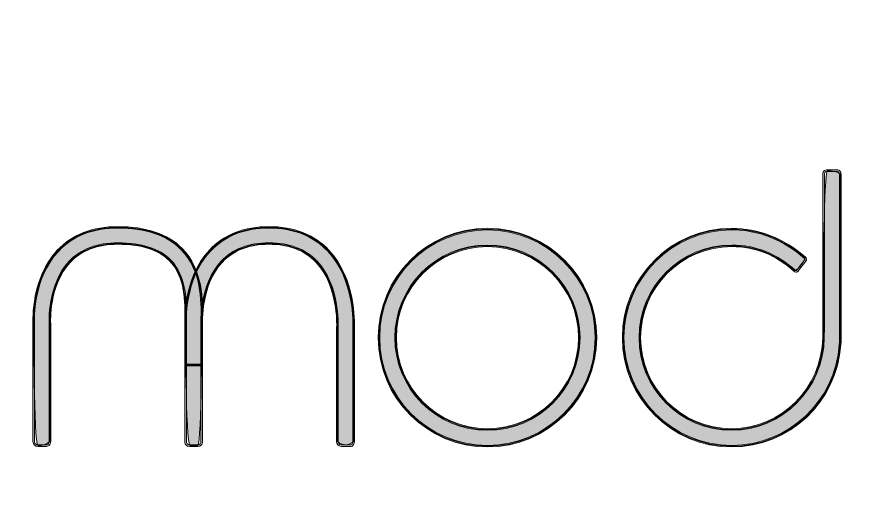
# Model space of a CAD drawing. Header units: inches. Extents: x 0.54 to 10.46, y 0.74 to 7.76.
# Drawn here: x 8.443 to 9.192, y 1.166 to 1.594 of the extents above; entities that cross this region are included whole.
import ezdxf

# ---------------------------------------------------------------- set-up
doc = ezdxf.new("R2010")
doc.units = ezdxf.units.IN
doc.header["$MEASUREMENT"] = 0
doc.layers.add('BG', color=7, linetype='Continuous')

# ---------------------------------------------------------------- blocks, each defined once
blk = doc.blocks.new('block 3')
at = {"layer": 'BG', "true_color": 0xffffff}
h = blk.add_hatch(color=7, dxfattribs=at)
h.dxf.hatch_style = 2
edge = h.paths.add_edge_path()
edge.add_spline(control_points=[(10.29599, 0.90612), (10.29599, 0.90612), (0.87112, 0.90612), (0.87112, 0.90612), (0.87016, 0.90612), (0.86938, 0.90689), (0.86938, 0.90785), (0.86938, 0.90785), (0.86938, 7.59215), (0.86938, 7.59215), (0.86938, 7.59311), (0.87016, 7.59389), (0.87112, 7.59389), (0.87112, 7.59389), (10.29599, 7.59389), (10.29599, 7.59389), (10.29696, 7.59389), (10.29773, 7.59311), (10.29773, 7.59215), (10.29773, 7.59215), (10.29773, 0.90785), (10.29773, 0.90785), (10.29773, 0.90689), (10.29696, 0.90612), (10.29599, 0.90612)], knot_values=[0, 0, 0, 0, 1, 1, 1, 2, 2, 2, 3, 3, 3, 4, 4, 4, 5, 5, 5, 6, 6, 6, 7, 7, 7, 8, 8, 8, 8], degree=3, periodic=1)
h.paths.add_polyline_path([(0.87286, 0.90959), (10.29426, 0.90959), (10.29426, 7.59042), (0.87286, 7.59042)])
at = {"layer": 'BG', "lineweight": 0}
blk.add_open_spline([(10.29599, 0.90612), (10.29599, 0.90612), (0.87112, 0.90612), (0.87112, 0.90612), (0.87016, 0.90612), (0.86938, 0.90689), (0.86938, 0.90785), (0.86938, 0.90785), (0.86938, 7.59215), (0.86938, 7.59215), (0.86938, 7.59311), (0.87016, 7.59389), (0.87112, 7.59389), (0.87112, 7.59389), (10.29599, 7.59389), (10.29599, 7.59389), (10.29696, 7.59389), (10.29773, 7.59311), (10.29773, 7.59215), (10.29773, 7.59215), (10.29773, 0.90785), (10.29773, 0.90785), (10.29773, 0.90689), (10.29696, 0.90612), (10.29599, 0.90612)], degree=3, knots=[0, 0, 0, 0, 1, 1, 1, 2, 2, 2, 3, 3, 3, 4, 4, 4, 5, 5, 5, 6, 6, 6, 7, 7, 7, 8, 8, 8, 8], dxfattribs=at)
blk = doc.blocks.new('block 2')
at = {"layer": 'BG'}
blk.add_blockref('block 3', (0, 0), dxfattribs=at)
blk = doc.blocks.new('block 69')
at = {"layer": 'BG', "true_color": 0xffffff}
h = blk.add_hatch(color=7, dxfattribs=at)
h.dxf.hatch_style = 2
edge = h.paths.add_edge_path()
edge.add_spline(control_points=[(10.46309, 0.739), (10.46309, 0.739), (0.53691, 0.739), (0.53691, 0.739), (0.53595, 0.739), (0.53517, 0.73978), (0.53517, 0.74074), (0.53517, 0.74074), (0.53517, 7.75926), (0.53517, 7.75926), (0.53517, 7.76022), (0.53595, 7.761), (0.53691, 7.761), (0.53691, 7.761), (10.46309, 7.761), (10.46309, 7.761), (10.46406, 7.761), (10.46483, 7.76022), (10.46483, 7.75926), (10.46483, 7.75926), (10.46483, 0.74074), (10.46483, 0.74074), (10.46483, 0.73978), (10.46406, 0.739), (10.46309, 0.739)], knot_values=[0, 0, 0, 0, 1, 1, 1, 2, 2, 2, 3, 3, 3, 4, 4, 4, 5, 5, 5, 6, 6, 6, 7, 7, 7, 8, 8, 8, 8], degree=3, periodic=1)
h.paths.add_polyline_path([(0.53864, 0.74248), (10.46136, 0.74248), (10.46136, 7.75752), (0.53864, 7.75752)])
at = {"layer": 'BG', "lineweight": 0}
blk.add_open_spline([(10.46309, 0.739), (10.46309, 0.739), (0.53691, 0.739), (0.53691, 0.739), (0.53595, 0.739), (0.53517, 0.73978), (0.53517, 0.74074), (0.53517, 0.74074), (0.53517, 7.75926), (0.53517, 7.75926), (0.53517, 7.76022), (0.53595, 7.761), (0.53691, 7.761), (0.53691, 7.761), (10.46309, 7.761), (10.46309, 7.761), (10.46406, 7.761), (10.46483, 7.76022), (10.46483, 7.75926), (10.46483, 7.75926), (10.46483, 0.74074), (10.46483, 0.74074), (10.46483, 0.73978), (10.46406, 0.739), (10.46309, 0.739)], degree=3, knots=[0, 0, 0, 0, 1, 1, 1, 2, 2, 2, 3, 3, 3, 4, 4, 4, 5, 5, 5, 6, 6, 6, 7, 7, 7, 8, 8, 8, 8], dxfattribs=at)
blk = doc.blocks.new('block 68')
at = {"layer": 'BG'}
blk.add_blockref('block 69', (0, 0), dxfattribs=at)
blk = doc.blocks.new('block 72')
at = {"layer": 'BG', "true_color": 0xffffff}
h = blk.add_hatch(color=7, dxfattribs=at)
h.dxf.hatch_style = 2
edge = h.paths.add_edge_path()
edge.add_spline(control_points=[(8.7369, 1.21458), (8.73661, 1.21458), (8.73642, 1.2146), (8.7364, 1.2146), (8.7364, 1.2146), (8.7293, 1.2146), (8.7293, 1.2146), (8.7262, 1.2146), (8.72519, 1.2174), (8.7251, 1.21888), (8.7251, 1.21888), (8.72511, 1.32063), (8.72511, 1.32063), (8.72517, 1.32213), (8.7264, 1.35672), (8.70679, 1.37738), (8.69686, 1.38783), (8.68292, 1.39315), (8.66535, 1.39315), (8.64783, 1.39315), (8.63399, 1.38786), (8.6242, 1.37742), (8.60537, 1.35732), (8.60645, 1.32447), (8.60664, 1.32078), (8.60664, 1.32078), (8.60665, 1.32025), (8.60665, 1.32025), (8.60665, 1.32025), (8.60665, 1.28667), (8.60665, 1.28667), (8.60665, 1.28629), (8.60634, 1.28597), (8.60596, 1.28597), (8.60596, 1.28597), (8.59169, 1.28597), (8.59169, 1.28597), (8.59131, 1.28597), (8.591, 1.28629), (8.591, 1.28667), (8.591, 1.28667), (8.591, 1.32002), (8.591, 1.32002), (8.59074, 1.32429), (8.58918, 1.36288), (8.61271, 1.38806), (8.62557, 1.40183), (8.64328, 1.4088), (8.66535, 1.4088), (8.68742, 1.4088), (8.7052, 1.40183), (8.71821, 1.38808), (8.74211, 1.36282), (8.74097, 1.32433), (8.74075, 1.32003), (8.74075, 1.32003), (8.74075, 1.21892), (8.74075, 1.21892), (8.74075, 1.21737), (8.7403, 1.21619), (8.73942, 1.21544), (8.73857, 1.2147), (8.73751, 1.21458), (8.7369, 1.21458)], knot_values=[0, 0, 0, 0, 1, 1, 1, 2, 2, 2, 3, 3, 3, 4, 4, 4, 5, 5, 5, 6, 6, 6, 7, 7, 7, 8, 8, 8, 9, 9, 9, 10, 10, 10, 11, 11, 11, 12, 12, 12, 13, 13, 13, 14, 14, 14, 15, 15, 15, 16, 16, 16, 17, 17, 17, 18, 18, 18, 19, 19, 19, 20, 20, 20, 21, 21, 21, 21], degree=3, periodic=1)
edge = h.paths.add_edge_path()
edge.add_spline(control_points=[(8.66535, 1.39453), (8.68331, 1.39453), (8.69759, 1.38908), (8.70779, 1.37833), (8.7278, 1.35726), (8.72656, 1.32209), (8.72649, 1.32061), (8.72649, 1.32061), (8.72648, 1.21892), (8.72648, 1.21892), (8.72651, 1.21866), (8.72677, 1.21599), (8.7293, 1.21599), (8.7293, 1.21599), (8.7365, 1.21599), (8.7365, 1.21599), (8.73661, 1.216), (8.73774, 1.21582), (8.73853, 1.2165), (8.73908, 1.21698), (8.73937, 1.21779), (8.73937, 1.21892), (8.73937, 1.21892), (8.73937, 1.32006), (8.73937, 1.32006), (8.73945, 1.32178), (8.74112, 1.36186), (8.7172, 1.38713), (8.70447, 1.40058), (8.68701, 1.40742), (8.66535, 1.40742), (8.64368, 1.40742), (8.6263, 1.40058), (8.61372, 1.38712), (8.59059, 1.36235), (8.59214, 1.32432), (8.59238, 1.32006), (8.59238, 1.32006), (8.59238, 1.28736), (8.59238, 1.28736), (8.59238, 1.28736), (8.60527, 1.28736), (8.60527, 1.28736), (8.60527, 1.28736), (8.60525, 1.3207), (8.60525, 1.3207), (8.60506, 1.32445), (8.60396, 1.35786), (8.6232, 1.37837), (8.63325, 1.3891), (8.64743, 1.39453), (8.66535, 1.39453)], knot_values=[0, 0, 0, 0, 1, 1, 1, 2, 2, 2, 3, 3, 3, 4, 4, 4, 5, 5, 5, 6, 6, 6, 7, 7, 7, 8, 8, 8, 9, 9, 9, 10, 10, 10, 11, 11, 11, 12, 12, 12, 13, 13, 13, 14, 14, 14, 15, 15, 15, 16, 16, 16, 17, 17, 17, 17], degree=3, periodic=1)
at = {"layer": 'BG', "lineweight": 0}
for points, knots in [([(8.7369, 1.21458), (8.73661, 1.21458), (8.73642, 1.2146), (8.7364, 1.2146), (8.7364, 1.2146), (8.7293, 1.2146), (8.7293, 1.2146), (8.7262, 1.2146), (8.72519, 1.2174), (8.7251, 1.21888), (8.7251, 1.21888), (8.72511, 1.32063), (8.72511, 1.32063), (8.72517, 1.32213), (8.7264, 1.35672), (8.70679, 1.37738), (8.69686, 1.38783), (8.68292, 1.39315), (8.66535, 1.39315), (8.64783, 1.39315), (8.63399, 1.38786), (8.6242, 1.37742), (8.60537, 1.35732), (8.60645, 1.32447), (8.60664, 1.32078), (8.60664, 1.32078), (8.60665, 1.32025), (8.60665, 1.32025), (8.60665, 1.32025), (8.60665, 1.28667), (8.60665, 1.28667), (8.60665, 1.28629), (8.60634, 1.28597), (8.60596, 1.28597), (8.60596, 1.28597), (8.59169, 1.28597), (8.59169, 1.28597), (8.59131, 1.28597), (8.591, 1.28629), (8.591, 1.28667), (8.591, 1.28667), (8.591, 1.32002), (8.591, 1.32002), (8.59074, 1.32429), (8.58918, 1.36288), (8.61271, 1.38806), (8.62557, 1.40183), (8.64328, 1.4088), (8.66535, 1.4088), (8.68742, 1.4088), (8.7052, 1.40183), (8.71821, 1.38808), (8.74211, 1.36282), (8.74097, 1.32433), (8.74075, 1.32003), (8.74075, 1.32003), (8.74075, 1.21892), (8.74075, 1.21892), (8.74075, 1.21737), (8.7403, 1.21619), (8.73942, 1.21544), (8.73857, 1.2147), (8.73751, 1.21458), (8.7369, 1.21458)], [0, 0, 0, 0, 1, 1, 1, 2, 2, 2, 3, 3, 3, 4, 4, 4, 5, 5, 5, 6, 6, 6, 7, 7, 7, 8, 8, 8, 9, 9, 9, 10, 10, 10, 11, 11, 11, 12, 12, 12, 13, 13, 13, 14, 14, 14, 15, 15, 15, 16, 16, 16, 17, 17, 17, 18, 18, 18, 19, 19, 19, 20, 20, 20, 21, 21, 21, 21]), ([(8.66535, 1.39453), (8.68331, 1.39453), (8.69759, 1.38908), (8.70779, 1.37833), (8.7278, 1.35726), (8.72656, 1.32209), (8.72649, 1.32061), (8.72649, 1.32061), (8.72648, 1.21892), (8.72648, 1.21892), (8.72651, 1.21866), (8.72677, 1.21599), (8.7293, 1.21599), (8.7293, 1.21599), (8.7365, 1.21599), (8.7365, 1.21599), (8.73661, 1.216), (8.73774, 1.21582), (8.73853, 1.2165), (8.73908, 1.21698), (8.73937, 1.21779), (8.73937, 1.21892), (8.73937, 1.21892), (8.73937, 1.32006), (8.73937, 1.32006), (8.73945, 1.32178), (8.74112, 1.36186), (8.7172, 1.38713), (8.70447, 1.40058), (8.68701, 1.40742), (8.66535, 1.40742), (8.64368, 1.40742), (8.6263, 1.40058), (8.61372, 1.38712), (8.59059, 1.36235), (8.59214, 1.32432), (8.59238, 1.32006), (8.59238, 1.32006), (8.59238, 1.28736), (8.59238, 1.28736), (8.59238, 1.28736), (8.60527, 1.28736), (8.60527, 1.28736), (8.60527, 1.28736), (8.60525, 1.3207), (8.60525, 1.3207), (8.60506, 1.32445), (8.60396, 1.35786), (8.6232, 1.37837), (8.63325, 1.3891), (8.64743, 1.39453), (8.66535, 1.39453)], [0, 0, 0, 0, 1, 1, 1, 2, 2, 2, 3, 3, 3, 4, 4, 4, 5, 5, 5, 6, 6, 6, 7, 7, 7, 8, 8, 8, 9, 9, 9, 10, 10, 10, 11, 11, 11, 12, 12, 12, 13, 13, 13, 14, 14, 14, 15, 15, 15, 16, 16, 16, 17, 17, 17, 17])]:
    blk.add_open_spline(points, degree=3, knots=knots, dxfattribs=at)
blk = doc.blocks.new('block 71')
at = {"layer": 'BG'}
blk.add_blockref('block 72', (0, 0), dxfattribs=at)
blk = doc.blocks.new('block 74')
at = {"layer": 'BG', "true_color": 0xffffff}
h = blk.add_hatch(color=7, dxfattribs=at)
h.dxf.hatch_style = 2
edge = h.paths.add_edge_path()
edge.add_spline(control_points=[(8.74006, 1.21892), (8.74006, 1.21892), (8.74006, 1.32005), (8.74006, 1.32005), (8.74023, 1.32368), (8.74143, 1.36253), (8.71771, 1.3876), (8.70483, 1.4012), (8.68722, 1.40811), (8.66536, 1.40811), (8.64348, 1.40811), (8.62594, 1.4012), (8.61321, 1.38759), (8.58987, 1.36259), (8.59146, 1.32392), (8.59169, 1.32001), (8.59169, 1.32001), (8.59169, 1.28666), (8.59169, 1.28666), (8.59169, 1.28666), (8.60596, 1.28666), (8.60596, 1.28666), (8.60596, 1.28666), (8.60596, 1.32023), (8.60596, 1.32023), (8.60592, 1.32106), (8.60384, 1.3567), (8.6237, 1.37789), (8.63361, 1.38848), (8.64762, 1.39384), (8.66536, 1.39384), (8.68311, 1.39384), (8.69722, 1.38845), (8.70729, 1.37785), (8.72744, 1.35662), (8.72582, 1.32097), (8.7258, 1.32062), (8.7258, 1.32062), (8.72579, 1.21892), (8.72579, 1.21892), (8.72931, 1.2153), (8.7365, 1.2153), (8.74006, 1.21892)], knot_values=[0, 0, 0, 0, 1, 1, 1, 2, 2, 2, 3, 3, 3, 4, 4, 4, 5, 5, 5, 6, 6, 6, 7, 7, 7, 8, 8, 8, 9, 9, 9, 10, 10, 10, 11, 11, 11, 12, 12, 12, 13, 13, 13, 14, 14, 14, 14], degree=3, periodic=1)
at = {"layer": 'BG', "lineweight": 0}
blk.add_open_spline([(8.74006, 1.21892), (8.74006, 1.21892), (8.74006, 1.32005), (8.74006, 1.32005), (8.74023, 1.32368), (8.74143, 1.36253), (8.71771, 1.3876), (8.70483, 1.4012), (8.68722, 1.40811), (8.66536, 1.40811), (8.64348, 1.40811), (8.62594, 1.4012), (8.61321, 1.38759), (8.58987, 1.36259), (8.59146, 1.32392), (8.59169, 1.32001), (8.59169, 1.32001), (8.59169, 1.28666), (8.59169, 1.28666), (8.59169, 1.28666), (8.60596, 1.28666), (8.60596, 1.28666), (8.60596, 1.28666), (8.60596, 1.32023), (8.60596, 1.32023), (8.60592, 1.32106), (8.60384, 1.3567), (8.6237, 1.37789), (8.63361, 1.38848), (8.64762, 1.39384), (8.66536, 1.39384), (8.68311, 1.39384), (8.69722, 1.38845), (8.70729, 1.37785), (8.72744, 1.35662), (8.72582, 1.32097), (8.7258, 1.32062), (8.7258, 1.32062), (8.72579, 1.21892), (8.72579, 1.21892), (8.72931, 1.2153), (8.7365, 1.2153), (8.74006, 1.21892)], degree=3, knots=[0, 0, 0, 0, 1, 1, 1, 2, 2, 2, 3, 3, 3, 4, 4, 4, 5, 5, 5, 6, 6, 6, 7, 7, 7, 8, 8, 8, 9, 9, 9, 10, 10, 10, 11, 11, 11, 12, 12, 12, 13, 13, 13, 14, 14, 14, 14], dxfattribs=at)
blk = doc.blocks.new('block 73')
at = {"layer": 'BG'}
blk.add_blockref('block 74', (0, 0), dxfattribs=at)
blk = doc.blocks.new('block 76')
at = {"layer": 'BG', "true_color": 0xffffff}
h = blk.add_hatch(color=7, dxfattribs=at)
h.dxf.hatch_style = 2
edge = h.paths.add_edge_path()
edge.add_spline(control_points=[(8.85829, 1.21418), (8.80504, 1.21418), (8.76173, 1.25749), (8.76173, 1.31074), (8.76173, 1.36399), (8.80504, 1.4073), (8.85829, 1.4073), (8.91154, 1.4073), (8.95485, 1.36399), (8.95485, 1.31074), (8.95485, 1.25749), (8.91154, 1.21418), (8.85829, 1.21418)], knot_values=[0, 0, 0, 0, 1, 1, 1, 2, 2, 2, 3, 3, 3, 4, 4, 4, 4], degree=3, periodic=1)
edge = h.paths.add_edge_path()
edge.add_spline(control_points=[(8.85829, 1.40591), (8.80581, 1.40591), (8.76312, 1.36322), (8.76312, 1.31074), (8.76312, 1.25826), (8.80581, 1.21557), (8.85829, 1.21557), (8.91077, 1.21557), (8.95346, 1.25826), (8.95346, 1.31074), (8.95346, 1.36322), (8.91077, 1.40591), (8.85829, 1.40591)], knot_values=[0, 0, 0, 0, 1, 1, 1, 2, 2, 2, 3, 3, 3, 4, 4, 4, 4], degree=3, periodic=1)
at = {"layer": 'BG', "lineweight": 0}
for points in [[(8.85829, 1.21418), (8.80504, 1.21418), (8.76173, 1.25749), (8.76173, 1.31074), (8.76173, 1.36399), (8.80504, 1.4073), (8.85829, 1.4073), (8.91154, 1.4073), (8.95485, 1.36399), (8.95485, 1.31074), (8.95485, 1.25749), (8.91154, 1.21418), (8.85829, 1.21418)], [(8.85829, 1.40591), (8.80581, 1.40591), (8.76312, 1.36322), (8.76312, 1.31074), (8.76312, 1.25826), (8.80581, 1.21557), (8.85829, 1.21557), (8.91077, 1.21557), (8.95346, 1.25826), (8.95346, 1.31074), (8.95346, 1.36322), (8.91077, 1.40591), (8.85829, 1.40591)]]:
    blk.add_open_spline(points, degree=3, knots=[0, 0, 0, 0, 1, 1, 1, 2, 2, 2, 3, 3, 3, 4, 4, 4, 4], dxfattribs=at)
blk = doc.blocks.new('block 75')
at = {"layer": 'BG'}
blk.add_blockref('block 76', (0, 0), dxfattribs=at)
blk = doc.blocks.new('block 78')
at = {"layer": 'BG', "true_color": 0xffffff}
h = blk.add_hatch(color=7, dxfattribs=at)
h.dxf.hatch_style = 2
edge = h.paths.add_edge_path()
edge.add_spline(control_points=[(8.85829, 1.22893), (8.81318, 1.22893), (8.77649, 1.26563), (8.77649, 1.31074), (8.77649, 1.35585), (8.81318, 1.39254), (8.85829, 1.39254), (8.9034, 1.39254), (8.9401, 1.35585), (8.9401, 1.31074), (8.9401, 1.26563), (8.9034, 1.22893), (8.85829, 1.22893)], knot_values=[0, 0, 0, 0, 1, 1, 1, 2, 2, 2, 3, 3, 3, 4, 4, 4, 4], degree=3, periodic=1)
edge = h.paths.add_edge_path()
edge.add_spline(control_points=[(8.85829, 1.39116), (8.81395, 1.39116), (8.77787, 1.35508), (8.77787, 1.31074), (8.77787, 1.26639), (8.81395, 1.23031), (8.85829, 1.23031), (8.90264, 1.23031), (8.93872, 1.26639), (8.93872, 1.31074), (8.93872, 1.35508), (8.90264, 1.39116), (8.85829, 1.39116)], knot_values=[0, 0, 0, 0, 1, 1, 1, 2, 2, 2, 3, 3, 3, 4, 4, 4, 4], degree=3, periodic=1)
at = {"layer": 'BG', "lineweight": 0}
for points in [[(8.85829, 1.22893), (8.81318, 1.22893), (8.77649, 1.26563), (8.77649, 1.31074), (8.77649, 1.35585), (8.81318, 1.39254), (8.85829, 1.39254), (8.9034, 1.39254), (8.9401, 1.35585), (8.9401, 1.31074), (8.9401, 1.26563), (8.9034, 1.22893), (8.85829, 1.22893)], [(8.85829, 1.39116), (8.81395, 1.39116), (8.77787, 1.35508), (8.77787, 1.31074), (8.77787, 1.26639), (8.81395, 1.23031), (8.85829, 1.23031), (8.90264, 1.23031), (8.93872, 1.26639), (8.93872, 1.31074), (8.93872, 1.35508), (8.90264, 1.39116), (8.85829, 1.39116)]]:
    blk.add_open_spline(points, degree=3, knots=[0, 0, 0, 0, 1, 1, 1, 2, 2, 2, 3, 3, 3, 4, 4, 4, 4], dxfattribs=at)
blk = doc.blocks.new('block 77')
at = {"layer": 'BG'}
blk.add_blockref('block 78', (0, 0), dxfattribs=at)
blk = doc.blocks.new('block 80')
at = {"layer": 'BG', "true_color": 0xffffff}
h = blk.add_hatch(color=7, dxfattribs=at)
h.dxf.hatch_style = 2
edge = h.paths.add_edge_path()
edge.add_spline(control_points=[(8.85829, 1.4066), (8.80543, 1.4066), (8.76243, 1.36359), (8.76243, 1.31074), (8.76243, 1.25788), (8.80543, 1.21487), (8.85829, 1.21487), (8.91115, 1.21487), (8.95416, 1.25788), (8.95416, 1.31074), (8.95416, 1.36359), (8.91115, 1.4066), (8.85829, 1.4066)], knot_values=[0, 0, 0, 0, 1, 1, 1, 2, 2, 2, 3, 3, 3, 4, 4, 4, 4], degree=3, periodic=1)
edge = h.paths.add_edge_path()
edge.add_spline(control_points=[(8.85829, 1.22962), (8.81356, 1.22962), (8.77718, 1.26601), (8.77718, 1.31074), (8.77718, 1.35547), (8.81356, 1.39185), (8.85829, 1.39185), (8.90302, 1.39185), (8.93941, 1.35547), (8.93941, 1.31074), (8.93941, 1.26601), (8.90302, 1.22962), (8.85829, 1.22962)], knot_values=[0, 0, 0, 0, 1, 1, 1, 2, 2, 2, 3, 3, 3, 4, 4, 4, 4], degree=3, periodic=1)
at = {"layer": 'BG', "lineweight": 0}
for points in [[(8.85829, 1.4066), (8.80543, 1.4066), (8.76243, 1.36359), (8.76243, 1.31074), (8.76243, 1.25788), (8.80543, 1.21487), (8.85829, 1.21487), (8.91115, 1.21487), (8.95416, 1.25788), (8.95416, 1.31074), (8.95416, 1.36359), (8.91115, 1.4066), (8.85829, 1.4066)], [(8.85829, 1.22962), (8.81356, 1.22962), (8.77718, 1.26601), (8.77718, 1.31074), (8.77718, 1.35547), (8.81356, 1.39185), (8.85829, 1.39185), (8.90302, 1.39185), (8.93941, 1.35547), (8.93941, 1.31074), (8.93941, 1.26601), (8.90302, 1.22962), (8.85829, 1.22962)]]:
    blk.add_open_spline(points, degree=3, knots=[0, 0, 0, 0, 1, 1, 1, 2, 2, 2, 3, 3, 3, 4, 4, 4, 4], dxfattribs=at)
blk = doc.blocks.new('block 79')
at = {"layer": 'BG'}
blk.add_blockref('block 80', (0, 0), dxfattribs=at)
blk = doc.blocks.new('block 82')
at = {"layer": 'BG', "true_color": 0xffffff}
h = blk.add_hatch(color=7, dxfattribs=at)
h.dxf.hatch_style = 2
edge = h.paths.add_edge_path()
edge.add_spline(control_points=[(9.07399, 1.21418), (9.02074, 1.21418), (8.97743, 1.25749), (8.97743, 1.31074), (8.97743, 1.36399), (9.02074, 1.4073), (9.07399, 1.4073), (9.09763, 1.4073), (9.12021, 1.39847), (9.13927, 1.38174), (9.1394, 1.38164), (9.14006, 1.38107), (9.14018, 1.38013), (9.14025, 1.37947), (9.14003, 1.37881), (9.13953, 1.37818), (9.13725, 1.37536), (9.13238, 1.36929), (9.13238, 1.36929), (9.13184, 1.36862), (9.13125, 1.36847), (9.13082, 1.36849), (9.12981, 1.36849), (9.12904, 1.36929), (9.12895, 1.36939), (9.11403, 1.38341), (9.09448, 1.39116), (9.07399, 1.39116), (9.02964, 1.39116), (8.99356, 1.35508), (8.99356, 1.31074), (8.99356, 1.26639), (9.02964, 1.23031), (9.07399, 1.23031), (9.11776, 1.23031), (9.15382, 1.2664), (9.15441, 1.31075), (9.1547, 1.33343), (9.15458, 1.36118), (9.15458, 1.36147), (9.15458, 1.36147), (9.15453, 1.45489), (9.15453, 1.45489), (9.15453, 1.45489), (9.15453, 1.45489), (9.15453, 1.45489), (9.15451, 1.45489), (9.15434, 1.45649), (9.1554, 1.45769), (9.1561, 1.4585), (9.15719, 1.45891), (9.1586, 1.45891), (9.1586, 1.45891), (9.16673, 1.45891), (9.16673, 1.45891), (9.16672, 1.45889), (9.16835, 1.45904), (9.16946, 1.45801), (9.17018, 1.45736), (9.17055, 1.45642), (9.17055, 1.45522), (9.17055, 1.45522), (9.17055, 1.30692), (9.17055, 1.30692), (9.17055, 1.30692), (9.17033, 1.30454), (9.17033, 1.30454), (9.1671, 1.25388), (9.12478, 1.21418), (9.07399, 1.21418)], knot_values=[0, 0, 0, 0, 1, 1, 1, 2, 2, 2, 3, 3, 3, 4, 4, 4, 5, 5, 5, 6, 6, 6, 7, 7, 7, 8, 8, 8, 9, 9, 9, 10, 10, 10, 11, 11, 11, 12, 12, 12, 13, 13, 13, 14, 14, 14, 15, 15, 15, 16, 16, 16, 17, 17, 17, 18, 18, 18, 19, 19, 19, 20, 20, 20, 21, 21, 21, 22, 22, 22, 23, 23, 23, 23], degree=3, periodic=1)
edge = h.paths.add_edge_path()
edge.add_spline(control_points=[(9.07399, 1.40591), (9.02151, 1.40591), (8.97881, 1.36322), (8.97881, 1.31074), (8.97881, 1.25826), (9.02151, 1.21557), (9.07399, 1.21557), (9.12405, 1.21557), (9.16576, 1.2547), (9.16895, 1.30465), (9.16895, 1.30465), (9.16916, 1.30698), (9.16916, 1.30698), (9.16916, 1.30698), (9.16916, 1.45522), (9.16916, 1.45522), (9.16916, 1.45602), (9.16895, 1.45661), (9.16852, 1.45699), (9.16785, 1.45759), (9.16683, 1.45751), (9.1668, 1.45752), (9.1668, 1.45752), (9.1586, 1.45752), (9.1586, 1.45752), (9.15761, 1.45752), (9.15687, 1.45727), (9.15643, 1.45676), (9.15579, 1.45604), (9.15591, 1.45499), (9.15591, 1.45497), (9.15591, 1.45497), (9.15597, 1.36147), (9.15597, 1.36147), (9.15597, 1.3612), (9.15609, 1.33342), (9.15579, 1.31073), (9.15521, 1.26563), (9.1185, 1.22893), (9.07399, 1.22893), (9.02888, 1.22893), (8.99217, 1.26563), (8.99217, 1.31074), (8.99217, 1.35585), (9.02888, 1.39254), (9.07399, 1.39254), (9.09485, 1.39254), (9.11472, 1.38467), (9.12994, 1.37036), (9.13009, 1.37022), (9.13048, 1.36988), (9.13082, 1.36988), (9.13082, 1.36988), (9.13083, 1.36988), (9.13083, 1.36988), (9.1309, 1.36988), (9.13106, 1.36989), (9.13129, 1.37016), (9.13129, 1.37016), (9.13129, 1.37016), (9.13129, 1.37016), (9.13129, 1.37016), (9.13616, 1.37622), (9.13844, 1.37905), (9.13871, 1.37937), (9.13882, 1.37968), (9.13879, 1.37997), (9.13874, 1.38037), (9.1384, 1.38066), (9.1384, 1.38066), (9.13839, 1.38067), (9.13837, 1.38069), (9.13836, 1.3807), (9.11956, 1.39719), (9.0973, 1.40591), (9.07399, 1.40591)], knot_values=[0, 0, 0, 0, 1, 1, 1, 2, 2, 2, 3, 3, 3, 4, 4, 4, 5, 5, 5, 6, 6, 6, 7, 7, 7, 8, 8, 8, 9, 9, 9, 10, 10, 10, 11, 11, 11, 12, 12, 12, 13, 13, 13, 14, 14, 14, 15, 15, 15, 16, 16, 16, 17, 17, 17, 18, 18, 18, 19, 19, 19, 20, 20, 20, 21, 21, 21, 22, 22, 22, 23, 23, 23, 24, 24, 24, 25, 25, 25, 25], degree=3, periodic=1)
at = {"layer": 'BG', "lineweight": 0}
for points, knots in [([(9.07399, 1.21418), (9.02074, 1.21418), (8.97743, 1.25749), (8.97743, 1.31074), (8.97743, 1.36399), (9.02074, 1.4073), (9.07399, 1.4073), (9.09763, 1.4073), (9.12021, 1.39847), (9.13927, 1.38174), (9.1394, 1.38164), (9.14006, 1.38107), (9.14018, 1.38013), (9.14025, 1.37947), (9.14003, 1.37881), (9.13953, 1.37818), (9.13725, 1.37536), (9.13238, 1.36929), (9.13238, 1.36929), (9.13184, 1.36862), (9.13125, 1.36847), (9.13082, 1.36849), (9.12981, 1.36849), (9.12904, 1.36929), (9.12895, 1.36939), (9.11403, 1.38341), (9.09448, 1.39116), (9.07399, 1.39116), (9.02964, 1.39116), (8.99356, 1.35508), (8.99356, 1.31074), (8.99356, 1.26639), (9.02964, 1.23031), (9.07399, 1.23031), (9.11776, 1.23031), (9.15382, 1.2664), (9.15441, 1.31075), (9.1547, 1.33343), (9.15458, 1.36118), (9.15458, 1.36147), (9.15458, 1.36147), (9.15453, 1.45489), (9.15453, 1.45489), (9.15453, 1.45489), (9.15453, 1.45489), (9.15453, 1.45489), (9.15451, 1.45489), (9.15434, 1.45649), (9.1554, 1.45769), (9.1561, 1.4585), (9.15719, 1.45891), (9.1586, 1.45891), (9.1586, 1.45891), (9.16673, 1.45891), (9.16673, 1.45891), (9.16672, 1.45889), (9.16835, 1.45904), (9.16946, 1.45801), (9.17018, 1.45736), (9.17055, 1.45642), (9.17055, 1.45522), (9.17055, 1.45522), (9.17055, 1.30692), (9.17055, 1.30692), (9.17055, 1.30692), (9.17033, 1.30454), (9.17033, 1.30454), (9.1671, 1.25388), (9.12478, 1.21418), (9.07399, 1.21418)], [0, 0, 0, 0, 1, 1, 1, 2, 2, 2, 3, 3, 3, 4, 4, 4, 5, 5, 5, 6, 6, 6, 7, 7, 7, 8, 8, 8, 9, 9, 9, 10, 10, 10, 11, 11, 11, 12, 12, 12, 13, 13, 13, 14, 14, 14, 15, 15, 15, 16, 16, 16, 17, 17, 17, 18, 18, 18, 19, 19, 19, 20, 20, 20, 21, 21, 21, 22, 22, 22, 23, 23, 23, 23]), ([(9.07399, 1.40591), (9.02151, 1.40591), (8.97881, 1.36322), (8.97881, 1.31074), (8.97881, 1.25826), (9.02151, 1.21557), (9.07399, 1.21557), (9.12405, 1.21557), (9.16576, 1.2547), (9.16895, 1.30465), (9.16895, 1.30465), (9.16916, 1.30698), (9.16916, 1.30698), (9.16916, 1.30698), (9.16916, 1.45522), (9.16916, 1.45522), (9.16916, 1.45602), (9.16895, 1.45661), (9.16852, 1.45699), (9.16785, 1.45759), (9.16683, 1.45751), (9.1668, 1.45752), (9.1668, 1.45752), (9.1586, 1.45752), (9.1586, 1.45752), (9.15761, 1.45752), (9.15687, 1.45727), (9.15643, 1.45676), (9.15579, 1.45604), (9.15591, 1.45499), (9.15591, 1.45497), (9.15591, 1.45497), (9.15597, 1.36147), (9.15597, 1.36147), (9.15597, 1.3612), (9.15609, 1.33342), (9.15579, 1.31073), (9.15521, 1.26563), (9.1185, 1.22893), (9.07399, 1.22893), (9.02888, 1.22893), (8.99217, 1.26563), (8.99217, 1.31074), (8.99217, 1.35585), (9.02888, 1.39254), (9.07399, 1.39254), (9.09485, 1.39254), (9.11472, 1.38467), (9.12994, 1.37036), (9.13009, 1.37022), (9.13048, 1.36988), (9.13082, 1.36988), (9.13082, 1.36988), (9.13083, 1.36988), (9.13083, 1.36988), (9.1309, 1.36988), (9.13106, 1.36989), (9.13129, 1.37016), (9.13129, 1.37016), (9.13129, 1.37016), (9.13129, 1.37016), (9.13129, 1.37016), (9.13616, 1.37622), (9.13844, 1.37905), (9.13871, 1.37937), (9.13882, 1.37968), (9.13879, 1.37997), (9.13874, 1.38037), (9.1384, 1.38066), (9.1384, 1.38066), (9.13839, 1.38067), (9.13837, 1.38069), (9.13836, 1.3807), (9.11956, 1.39719), (9.0973, 1.40591), (9.07399, 1.40591)], [0, 0, 0, 0, 1, 1, 1, 2, 2, 2, 3, 3, 3, 4, 4, 4, 5, 5, 5, 6, 6, 6, 7, 7, 7, 8, 8, 8, 9, 9, 9, 10, 10, 10, 11, 11, 11, 12, 12, 12, 13, 13, 13, 14, 14, 14, 15, 15, 15, 16, 16, 16, 17, 17, 17, 18, 18, 18, 19, 19, 19, 20, 20, 20, 21, 21, 21, 22, 22, 22, 23, 23, 23, 24, 24, 24, 25, 25, 25, 25])]:
    blk.add_open_spline(points, degree=3, knots=knots, dxfattribs=at)
blk = doc.blocks.new('block 81')
at = {"layer": 'BG'}
blk.add_blockref('block 82', (0, 0), dxfattribs=at)
blk = doc.blocks.new('block 84')
at = {"layer": 'BG', "true_color": 0xffffff}
h = blk.add_hatch(color=7, dxfattribs=at)
h.dxf.hatch_style = 2
edge = h.paths.add_edge_path()
edge.add_spline(control_points=[(9.13882, 1.38121), (9.12136, 1.39654), (9.09899, 1.4066), (9.07398, 1.4066), (9.02113, 1.4066), (8.97812, 1.36359), (8.97812, 1.31074), (8.97812, 1.25788), (9.02113, 1.21487), (9.07398, 1.21487), (9.12478, 1.21487), (9.16645, 1.25459), (9.16963, 1.30461), (9.16985, 1.30692), (9.16985, 1.45522), (9.16985, 1.45522), (9.16673, 1.45822), (9.15859, 1.45822), (9.15859, 1.45822), (9.15521, 1.45489), (9.15527, 1.36147), (9.15527, 1.36147), (9.15527, 1.36147), (9.1554, 1.33369), (9.1551, 1.31074), (9.15452, 1.26601), (9.11871, 1.22962), (9.07398, 1.22962), (9.02925, 1.22962), (8.99287, 1.26601), (8.99287, 1.31074), (8.99287, 1.35547), (9.02925, 1.39185), (9.07398, 1.39185), (9.09542, 1.39185), (9.11494, 1.38349), (9.12946, 1.36986), (9.13183, 1.36973), (9.13671, 1.37579), (9.13882, 1.38121)], knot_values=[0, 0, 0, 0, 1, 1, 1, 2, 2, 2, 3, 3, 3, 4, 4, 4, 5, 5, 5, 6, 6, 6, 7, 7, 7, 8, 8, 8, 9, 9, 9, 10, 10, 10, 11, 11, 11, 12, 12, 12, 13, 13, 13, 13], degree=3, periodic=1)
at = {"layer": 'BG', "lineweight": 0}
blk.add_open_spline([(9.13882, 1.38121), (9.12136, 1.39654), (9.09899, 1.4066), (9.07398, 1.4066), (9.02113, 1.4066), (8.97812, 1.36359), (8.97812, 1.31074), (8.97812, 1.25788), (9.02113, 1.21487), (9.07398, 1.21487), (9.12478, 1.21487), (9.16645, 1.25459), (9.16963, 1.30461), (9.16985, 1.30692), (9.16985, 1.45522), (9.16985, 1.45522), (9.16673, 1.45822), (9.15859, 1.45822), (9.15859, 1.45822), (9.15521, 1.45489), (9.15527, 1.36147), (9.15527, 1.36147), (9.15527, 1.36147), (9.1554, 1.33369), (9.1551, 1.31074), (9.15452, 1.26601), (9.11871, 1.22962), (9.07398, 1.22962), (9.02925, 1.22962), (8.99287, 1.26601), (8.99287, 1.31074), (8.99287, 1.35547), (9.02925, 1.39185), (9.07398, 1.39185), (9.09542, 1.39185), (9.11494, 1.38349), (9.12946, 1.36986), (9.13183, 1.36973), (9.13671, 1.37579), (9.13882, 1.38121)], degree=3, knots=[0, 0, 0, 0, 1, 1, 1, 2, 2, 2, 3, 3, 3, 4, 4, 4, 5, 5, 5, 6, 6, 6, 7, 7, 7, 8, 8, 8, 9, 9, 9, 10, 10, 10, 11, 11, 11, 12, 12, 12, 13, 13, 13, 13], dxfattribs=at)
blk = doc.blocks.new('block 83')
at = {"layer": 'BG'}
blk.add_blockref('block 84', (0, 0), dxfattribs=at)
blk = doc.blocks.new('block 90')
at = {"layer": 'BG', "true_color": 0xffffff}
h = blk.add_hatch(color=7, dxfattribs=at)
h.dxf.hatch_style = 2
edge = h.paths.add_edge_path()
edge.add_spline(control_points=[(8.46884, 1.21468), (8.46864, 1.21468), (8.46851, 1.2147), (8.46849, 1.2147), (8.46849, 1.2147), (8.46122, 1.2147), (8.46122, 1.2147), (8.45995, 1.2147), (8.45893, 1.21509), (8.45817, 1.21588), (8.45683, 1.21729), (8.4569, 1.2194), (8.4569, 1.2195), (8.4569, 1.2195), (8.4569, 1.3227), (8.4569, 1.3227), (8.45668, 1.32677), (8.4555, 1.36354), (8.47833, 1.38788), (8.49135, 1.40176), (8.5094, 1.4088), (8.53198, 1.4088), (8.55694, 1.4088), (8.57597, 1.40233), (8.58856, 1.38958), (8.60731, 1.37057), (8.60692, 1.34337), (8.60669, 1.32712), (8.60669, 1.32712), (8.60668, 1.3255), (8.60668, 1.3255), (8.60666, 1.32459), (8.60665, 1.32372), (8.60665, 1.32291), (8.60665, 1.32291), (8.60665, 1.21915), (8.60665, 1.21915), (8.60666, 1.21913), (8.60681, 1.21726), (8.6056, 1.21593), (8.60486, 1.21512), (8.60379, 1.2147), (8.6024, 1.2147), (8.6024, 1.2147), (8.59543, 1.2147), (8.59543, 1.2147), (8.59395, 1.2147), (8.59281, 1.21513), (8.59203, 1.21599), (8.59085, 1.21729), (8.59098, 1.21908), (8.591, 1.21916), (8.591, 1.21916), (8.591, 1.32291), (8.591, 1.32291), (8.591, 1.32426), (8.59101, 1.32575), (8.59104, 1.32734), (8.59123, 1.34115), (8.59154, 1.36426), (8.57742, 1.37858), (8.56787, 1.38825), (8.55259, 1.39315), (8.53198, 1.39315), (8.51394, 1.39315), (8.49976, 1.38779), (8.4898, 1.37723), (8.47076, 1.35699), (8.47252, 1.32373), (8.47255, 1.32341), (8.47255, 1.32341), (8.47255, 1.21936), (8.47255, 1.21936), (8.47255, 1.21761), (8.47207, 1.21631), (8.47115, 1.21551), (8.47032, 1.21479), (8.46936, 1.21468), (8.46884, 1.21468)], knot_values=[0, 0, 0, 0, 1, 1, 1, 2, 2, 2, 3, 3, 3, 4, 4, 4, 5, 5, 5, 6, 6, 6, 7, 7, 7, 8, 8, 8, 9, 9, 9, 10, 10, 10, 11, 11, 11, 12, 12, 12, 13, 13, 13, 14, 14, 14, 15, 15, 15, 16, 16, 16, 17, 17, 17, 18, 18, 18, 19, 19, 19, 20, 20, 20, 21, 21, 21, 22, 22, 22, 23, 23, 23, 24, 24, 24, 25, 25, 25, 26, 26, 26, 26], degree=3, periodic=1)
edge = h.paths.add_edge_path()
edge.add_spline(control_points=[(8.53198, 1.40742), (8.50979, 1.40742), (8.49209, 1.40052), (8.47933, 1.38693), (8.4569, 1.36301), (8.45808, 1.32679), (8.45828, 1.32274), (8.45828, 1.32274), (8.45828, 1.21947), (8.45828, 1.21947), (8.45828, 1.21943), (8.45824, 1.2178), (8.45917, 1.21684), (8.45966, 1.21633), (8.46034, 1.21608), (8.46122, 1.21608), (8.46122, 1.21608), (8.46859, 1.21608), (8.46859, 1.21608), (8.4687, 1.21608), (8.46959, 1.21597), (8.47026, 1.21657), (8.47085, 1.2171), (8.47116, 1.21803), (8.47116, 1.21936), (8.47116, 1.21936), (8.47116, 1.32335), (8.47116, 1.32335), (8.47114, 1.32363), (8.46937, 1.35753), (8.4888, 1.37818), (8.49901, 1.38903), (8.51355, 1.39453), (8.53198, 1.39453), (8.55296, 1.39453), (8.56859, 1.3895), (8.5784, 1.37956), (8.59294, 1.36482), (8.59261, 1.34134), (8.59242, 1.32731), (8.59239, 1.32573), (8.59238, 1.32426), (8.59238, 1.32291), (8.59238, 1.32291), (8.59238, 1.21909), (8.59238, 1.21909), (8.59238, 1.21902), (8.59229, 1.21776), (8.59307, 1.21691), (8.59357, 1.21637), (8.59437, 1.21608), (8.59543, 1.21608), (8.59543, 1.21608), (8.6024, 1.21608), (8.6024, 1.21608), (8.60337, 1.21608), (8.6041, 1.21635), (8.60457, 1.21687), (8.60537, 1.21772), (8.60527, 1.21907), (8.60527, 1.21908), (8.60527, 1.21908), (8.60527, 1.32291), (8.60527, 1.32291), (8.60527, 1.32372), (8.60528, 1.3246), (8.60528, 1.32551), (8.60528, 1.32551), (8.60531, 1.32714), (8.60531, 1.32714), (8.60554, 1.34318), (8.60592, 1.37001), (8.58758, 1.38861), (8.57525, 1.40109), (8.55655, 1.40742), (8.53198, 1.40742)], knot_values=[0, 0, 0, 0, 1, 1, 1, 2, 2, 2, 3, 3, 3, 4, 4, 4, 5, 5, 5, 6, 6, 6, 7, 7, 7, 8, 8, 8, 9, 9, 9, 10, 10, 10, 11, 11, 11, 12, 12, 12, 13, 13, 13, 14, 14, 14, 15, 15, 15, 16, 16, 16, 17, 17, 17, 18, 18, 18, 19, 19, 19, 20, 20, 20, 21, 21, 21, 22, 22, 22, 23, 23, 23, 24, 24, 24, 25, 25, 25, 25], degree=3, periodic=1)
at = {"layer": 'BG', "lineweight": 0}
for points, knots in [([(8.46884, 1.21468), (8.46864, 1.21468), (8.46851, 1.2147), (8.46849, 1.2147), (8.46849, 1.2147), (8.46122, 1.2147), (8.46122, 1.2147), (8.45995, 1.2147), (8.45893, 1.21509), (8.45817, 1.21588), (8.45683, 1.21729), (8.4569, 1.2194), (8.4569, 1.2195), (8.4569, 1.2195), (8.4569, 1.3227), (8.4569, 1.3227), (8.45668, 1.32677), (8.4555, 1.36354), (8.47833, 1.38788), (8.49135, 1.40176), (8.5094, 1.4088), (8.53198, 1.4088), (8.55694, 1.4088), (8.57597, 1.40233), (8.58856, 1.38958), (8.60731, 1.37057), (8.60692, 1.34337), (8.60669, 1.32712), (8.60669, 1.32712), (8.60668, 1.3255), (8.60668, 1.3255), (8.60666, 1.32459), (8.60665, 1.32372), (8.60665, 1.32291), (8.60665, 1.32291), (8.60665, 1.21915), (8.60665, 1.21915), (8.60666, 1.21913), (8.60681, 1.21726), (8.6056, 1.21593), (8.60486, 1.21512), (8.60379, 1.2147), (8.6024, 1.2147), (8.6024, 1.2147), (8.59543, 1.2147), (8.59543, 1.2147), (8.59395, 1.2147), (8.59281, 1.21513), (8.59203, 1.21599), (8.59085, 1.21729), (8.59098, 1.21908), (8.591, 1.21916), (8.591, 1.21916), (8.591, 1.32291), (8.591, 1.32291), (8.591, 1.32426), (8.59101, 1.32575), (8.59104, 1.32734), (8.59123, 1.34115), (8.59154, 1.36426), (8.57742, 1.37858), (8.56787, 1.38825), (8.55259, 1.39315), (8.53198, 1.39315), (8.51394, 1.39315), (8.49976, 1.38779), (8.4898, 1.37723), (8.47076, 1.35699), (8.47252, 1.32373), (8.47255, 1.32341), (8.47255, 1.32341), (8.47255, 1.21936), (8.47255, 1.21936), (8.47255, 1.21761), (8.47207, 1.21631), (8.47115, 1.21551), (8.47032, 1.21479), (8.46936, 1.21468), (8.46884, 1.21468)], [0, 0, 0, 0, 1, 1, 1, 2, 2, 2, 3, 3, 3, 4, 4, 4, 5, 5, 5, 6, 6, 6, 7, 7, 7, 8, 8, 8, 9, 9, 9, 10, 10, 10, 11, 11, 11, 12, 12, 12, 13, 13, 13, 14, 14, 14, 15, 15, 15, 16, 16, 16, 17, 17, 17, 18, 18, 18, 19, 19, 19, 20, 20, 20, 21, 21, 21, 22, 22, 22, 23, 23, 23, 24, 24, 24, 25, 25, 25, 26, 26, 26, 26]), ([(8.53198, 1.40742), (8.50979, 1.40742), (8.49209, 1.40052), (8.47933, 1.38693), (8.4569, 1.36301), (8.45808, 1.32679), (8.45828, 1.32274), (8.45828, 1.32274), (8.45828, 1.21947), (8.45828, 1.21947), (8.45828, 1.21943), (8.45824, 1.2178), (8.45917, 1.21684), (8.45966, 1.21633), (8.46034, 1.21608), (8.46122, 1.21608), (8.46122, 1.21608), (8.46859, 1.21608), (8.46859, 1.21608), (8.4687, 1.21608), (8.46959, 1.21597), (8.47026, 1.21657), (8.47085, 1.2171), (8.47116, 1.21803), (8.47116, 1.21936), (8.47116, 1.21936), (8.47116, 1.32335), (8.47116, 1.32335), (8.47114, 1.32363), (8.46937, 1.35753), (8.4888, 1.37818), (8.49901, 1.38903), (8.51355, 1.39453), (8.53198, 1.39453), (8.55296, 1.39453), (8.56859, 1.3895), (8.5784, 1.37956), (8.59294, 1.36482), (8.59261, 1.34134), (8.59242, 1.32731), (8.59239, 1.32573), (8.59238, 1.32426), (8.59238, 1.32291), (8.59238, 1.32291), (8.59238, 1.21909), (8.59238, 1.21909), (8.59238, 1.21902), (8.59229, 1.21776), (8.59307, 1.21691), (8.59357, 1.21637), (8.59437, 1.21608), (8.59543, 1.21608), (8.59543, 1.21608), (8.6024, 1.21608), (8.6024, 1.21608), (8.60337, 1.21608), (8.6041, 1.21635), (8.60457, 1.21687), (8.60537, 1.21772), (8.60527, 1.21907), (8.60527, 1.21908), (8.60527, 1.21908), (8.60527, 1.32291), (8.60527, 1.32291), (8.60527, 1.32372), (8.60528, 1.3246), (8.60528, 1.32551), (8.60528, 1.32551), (8.60531, 1.32714), (8.60531, 1.32714), (8.60554, 1.34318), (8.60592, 1.37001), (8.58758, 1.38861), (8.57525, 1.40109), (8.55655, 1.40742), (8.53198, 1.40742)], [0, 0, 0, 0, 1, 1, 1, 2, 2, 2, 3, 3, 3, 4, 4, 4, 5, 5, 5, 6, 6, 6, 7, 7, 7, 8, 8, 8, 9, 9, 9, 10, 10, 10, 11, 11, 11, 12, 12, 12, 13, 13, 13, 14, 14, 14, 15, 15, 15, 16, 16, 16, 17, 17, 17, 18, 18, 18, 19, 19, 19, 20, 20, 20, 21, 21, 21, 22, 22, 22, 23, 23, 23, 24, 24, 24, 25, 25, 25, 25])]:
    blk.add_open_spline(points, degree=3, knots=knots, dxfattribs=at)
blk = doc.blocks.new('block 89')
at = {"layer": 'BG'}
blk.add_blockref('block 90', (0, 0), dxfattribs=at)
blk = doc.blocks.new('block 92')
at = {"layer": 'BG', "true_color": 0xffffff}
h = blk.add_hatch(color=7, dxfattribs=at)
h.dxf.hatch_style = 2
edge = h.paths.add_edge_path()
edge.add_spline(control_points=[(8.6024, 1.21539), (8.6024, 1.21539), (8.59543, 1.21539), (8.59543, 1.21539), (8.59169, 1.21909), (8.59169, 1.32291), (8.59169, 1.32291), (8.59192, 1.34124), (8.59224, 1.36454), (8.5779, 1.37908), (8.56824, 1.38887), (8.55279, 1.39384), (8.53198, 1.39384), (8.51373, 1.39384), (8.49937, 1.3884), (8.48929, 1.3777), (8.47003, 1.35722), (8.47183, 1.32369), (8.47185, 1.32335), (8.47186, 1.32291), (8.47186, 1.21936), (8.47186, 1.21936), (8.46858, 1.21539), (8.46122, 1.21539), (8.46122, 1.21539), (8.45759, 1.21948), (8.45759, 1.32271), (8.45759, 1.32271), (8.45739, 1.32641), (8.45606, 1.36312), (8.47882, 1.3874), (8.49171, 1.40114), (8.5096, 1.40811), (8.53198, 1.40811), (8.55675, 1.40811), (8.57562, 1.40172), (8.58807, 1.38909), (8.60659, 1.37031), (8.60623, 1.34328), (8.606, 1.32714), (8.60596, 1.32291), (8.60596, 1.21914), (8.6024, 1.21539)], knot_values=[0, 0, 0, 0, 1, 1, 1, 2, 2, 2, 3, 3, 3, 4, 4, 4, 5, 5, 5, 6, 6, 6, 7, 7, 7, 8, 8, 8, 9, 9, 9, 10, 10, 10, 11, 11, 11, 12, 12, 12, 13, 13, 13, 14, 14, 14, 14], degree=3, periodic=1)
at = {"layer": 'BG', "lineweight": 0}
blk.add_open_spline([(8.6024, 1.21539), (8.6024, 1.21539), (8.59543, 1.21539), (8.59543, 1.21539), (8.59169, 1.21909), (8.59169, 1.32291), (8.59169, 1.32291), (8.59192, 1.34124), (8.59224, 1.36454), (8.5779, 1.37908), (8.56824, 1.38887), (8.55279, 1.39384), (8.53198, 1.39384), (8.51373, 1.39384), (8.49937, 1.3884), (8.48929, 1.3777), (8.47003, 1.35722), (8.47183, 1.32369), (8.47185, 1.32335), (8.47186, 1.32291), (8.47186, 1.21936), (8.47186, 1.21936), (8.46858, 1.21539), (8.46122, 1.21539), (8.46122, 1.21539), (8.45759, 1.21948), (8.45759, 1.32271), (8.45759, 1.32271), (8.45739, 1.32641), (8.45606, 1.36312), (8.47882, 1.3874), (8.49171, 1.40114), (8.5096, 1.40811), (8.53198, 1.40811), (8.55675, 1.40811), (8.57562, 1.40172), (8.58807, 1.38909), (8.60659, 1.37031), (8.60623, 1.34328), (8.606, 1.32714), (8.60596, 1.32291), (8.60596, 1.21914), (8.6024, 1.21539)], degree=3, knots=[0, 0, 0, 0, 1, 1, 1, 2, 2, 2, 3, 3, 3, 4, 4, 4, 5, 5, 5, 6, 6, 6, 7, 7, 7, 8, 8, 8, 9, 9, 9, 10, 10, 10, 11, 11, 11, 12, 12, 12, 13, 13, 13, 14, 14, 14, 14], dxfattribs=at)
blk = doc.blocks.new('block 91')
at = {"layer": 'BG'}
blk.add_blockref('block 92', (0, 0), dxfattribs=at)
blk = doc.blocks.new('block 70')
at = {"layer": 'BG'}
for name in ['block 81', 'block 83', 'block 89', 'block 71', 'block 91', 'block 73', 'block 75', 'block 79', 'block 77']:
    blk.add_blockref(name, (0, 0), dxfattribs=at)

msp = doc.modelspace()

# ---------------------------------------------------------------- block references
at = {"layer": 'BG'}
for name in ['block 68', 'block 2', 'block 70']:
    msp.add_blockref(name, (0, 0), dxfattribs=at)

doc.saveas('drawing.dxf')
